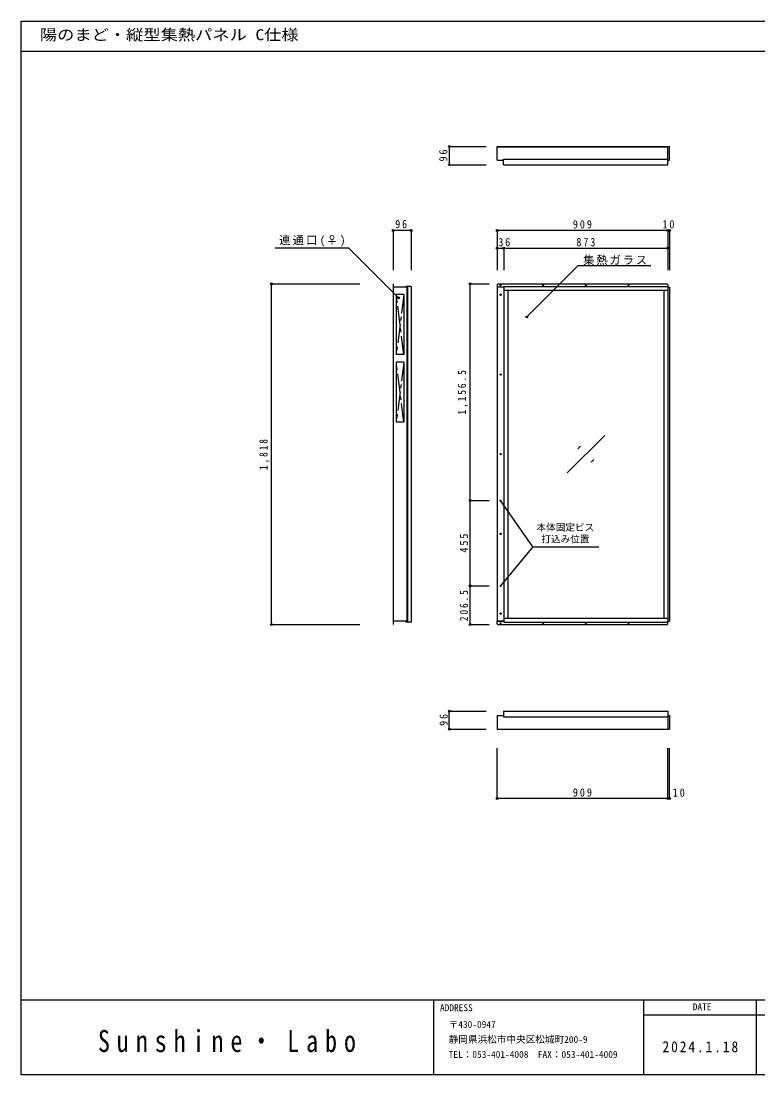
# Model space of a CAD drawing. Units: millimetres at full size, sheet at 1:20. Extents: x -3527 to 4553, y -2654 to 2966.
# Drawn here: x -3527 to 402, y -2654 to 2966 of the extents above; entities that cross this region are included whole.
import ezdxf
from ezdxf.enums import TextEntityAlignment as Align

# ---------------------------------------------------------------- set-up
doc = ezdxf.new("R2010")
doc.units = ezdxf.units.MM
doc.header["$LTSCALE"] = 20
doc.header["$PDMODE"] = 32
doc.header["$PDSIZE"] = 10
doc.linetypes.add('CHAIN1', pattern=[8, 5, -1, 1, -1])
doc.layers.add('0-0', color=4, linetype='Continuous')
doc.layers.add('F-0', color=7, linetype='Continuous')
doc.styles.add('ＭＳ ゴシック', font='')
doc.styles.add('ＭＳ 明朝', font='')
doc.styles.get('ＭＳ ゴシック').set_extended_font_data('MS Gothic')
doc.styles.get('ＭＳ 明朝').set_extended_font_data('MS Mincho')

msp = doc.modelspace()

# ---------------------------------------------------------------- linework, layer by layer
at = {"layer": '0-0'}
for p, q in [((-1243.72, 2296.9), (-1243.72, 2199.9)), ((-1243.72, 2296.9), (-1047.53, 2296.9)), ((-1243.72, 2199.9), (-1047.53, 2199.9)), ((-1446.45, 1849.46), (-1543.45, 1849.46)), ((-1543.45, 1849.46), (-1543.45, 1637.4)), ((-1446.45, 1849.46), (-1446.45, 1637.4)), ((-988.45, 1849.46), (-988.45, 1637.4)), ((-79.45, 1849.46), (-988.45, 1849.46)), ((-79.45, 1849.46), (-79.45, 1637.4)), ((-79.45, 1849.46), (-69.45, 1849.46)), ((-79.45, 1849.46), (-79.45, 1637.4)), ((-69.45, 1849.46), (-69.45, 1637.4)), ((-988.45, 1754.48), (-952.45, 1754.48)), ((-988.45, 1754.48), (-988.45, 1637.4)), ((-952.45, 1754.48), (-952.45, 1637.4)), ((-952.45, 1754.48), (-79.45, 1754.48)), ((-79.45, 1754.48), (-79.45, 1637.4)), ((-830.11, 1387.76), (-556.21, 1661.66)), ((-556.21, 1661.66), (-169.12, 1661.66)), ((-2191.67, -252.82), (-2191.67, 1565.18)), ((-2191.67, 1565.18), (-1721.77, 1565.18)), ((-1133.44, 408.68), (-1133.44, 1565.18)), ((-1133.44, 1565.18), (-1030.86, 1565.18)), ((-983.45, 1565.18), (-988.45, 1560.18)), ((-988.45, 1560.18), (-988.45, 1547.18)), ((-983.45, 1565.18), (-84.45, 1565.18)), ((-84.45, 1565.18), (-79.45, 1560.18)), ((-79.45, 1560.18), (-79.45, 1547.18)), ((-615.45, 556.18), (-415.45, 756.18)), ((-557.88, 684.46), (-543.73, 698.6)), ((-487.16, 613.75), (-473.02, 627.89)), ((-1133.44, -46.32), (-1133.44, 408.68)), ((-1133.44, 408.68), (-1030.86, 408.68)), ((-797.66, 162.53), (-970.45, 408.68)), ((-797.66, 162.53), (-970.45, -46.32)), ((-797.66, 162.53), (-446.82, 162.53)), ((-1133.44, -252.82), (-1133.44, -46.32)), ((-1133.44, -46.32), (-1030.86, -46.32)), ((-2191.67, -252.82), (-1721.77, -252.82)), ((-1133.44, -252.82), (-1030.86, -252.82)), ((-988.45, -247.82), (-988.45, -234.82)), ((-988.45, -247.82), (-983.45, -252.82)), ((-983.45, -252.82), (-84.45, -252.82)), ((-84.45, -252.82), (-79.45, -247.82)), ((-79.45, -247.82), (-79.45, -234.82)), ((-1243.72, -713.74), (-1047.53, -713.74)), ((-1243.72, -810.74), (-1243.72, -713.74)), ((-1243.72, -810.74), (-1047.53, -810.74)), ((-988.45, -1180.44), (-988.45, -910.71)), ((-79.45, -1180.44), (-79.45, -910.71)), ((-79.45, -1180.44), (-79.45, -910.71)), ((-69.45, -1180.44), (-69.45, -910.71)), ((-79.45, -1180.44), (-988.45, -1180.44)), ((-79.45, -1180.44), (-69.45, -1180.44))]:
    msp.add_line(p, q, dxfattribs=at)
at = {"layer": '0-0', "color": 7}
for p, q in [((-988.45, 2223.9), (-988.45, 2296.9)), ((-988.45, 2296.9), (-79.45, 2296.9)), ((-988.45, 2296.4), (-69.45, 2296.4)), ((-988.45, 2295.9), (-79.45, 2295.9)), ((-79.45, 2295.9), (-79.45, 2296.9)), ((-79.45, 2199.9), (-79.45, 2295.9)), ((-69.45, 2224.4), (-69.45, 2296.4)), ((-988.45, 2223.9), (-954.45, 2223.9)), ((-954.45, 2199.9), (-954.45, 2229.9)), ((-954.45, 2229.9), (-79.45, 2229.9)), ((-954.45, 2199.9), (-79.45, 2199.9)), ((-79.45, 2224.4), (-69.45, 2224.4)), ((-1543.45, 1565.18), (-1543.45, -252.82)), ((-1542.45, 1565.18), (-1543.45, 1565.18)), ((-1542.95, 1565.18), (-1542.95, -252.82)), ((-1470.95, 1546.68), (-1542.95, 1546.68)), ((-1542.45, 1565.18), (-1542.45, 1547.18)), ((-1466.45, 1547.18), (-1542.45, 1547.18)), ((-1446.45, 1551.18), (-1476.45, 1551.18)), ((-1476.45, 1551.18), (-1476.45, 1549.18)), ((-1466.45, 1549.18), (-1476.45, 1549.18)), ((-1470.95, 1546.68), (-1470.95, -234.32)), ((-1470.45, 1547.18), (-1470.45, -234.82)), ((-1466.45, 1549.18), (-1466.45, -236.82)), ((-1446.45, 1551.18), (-1446.45, -238.82)), ((-988.45, 1547.18), (-988.45, -234.82)), ((-952.45, 1547.18), (-988.45, 1547.18)), ((-952.45, 1551.18), (-952.45, -238.82)), ((-952.45, 1551.18), (-79.45, 1551.18)), ((-952.45, 1531.18), (-79.45, 1531.18)), ((-932.45, 1531.18), (-932.45, -218.82)), ((-99.45, 1531.18), (-99.45, -218.82)), ((-79.45, 1551.18), (-79.45, -238.82)), ((-952.45, -218.82), (-79.45, -218.82)), ((-1542.45, -252.82), (-1543.45, -252.82)), ((-1470.95, -234.32), (-1542.95, -234.32)), ((-1446.45, -238.82), (-1476.45, -238.82)), ((-952.45, -238.82), (-79.45, -238.82)), ((-79.45, -234.32), (-69.45, -234.32)), ((-954.45, -713.74), (-954.45, -743.74)), ((-954.45, -713.74), (-79.45, -713.74)), ((-79.45, -713.74), (-79.45, -809.74)), ((-988.45, -737.74), (-988.45, -810.74)), ((-988.45, -737.74), (-954.45, -737.74)), ((-954.45, -743.74), (-79.45, -743.74)), ((-79.45, -738.24), (-69.45, -738.24)), ((-69.45, -738.24), (-69.45, -810.24)), ((-988.45, -809.74), (-79.45, -809.74)), ((-988.45, -810.24), (-69.45, -810.24)), ((-988.45, -810.74), (-79.45, -810.74)), ((-79.45, -809.74), (-79.45, -810.74))]:
    msp.add_line(p, q, dxfattribs=at)
at = {"layer": '0-0', "linetype": 'CHAIN1'}
for p, q in [((-1486.45, 1507.18), (-1526.45, 1187.18)), ((-1486.45, 1187.18), (-1526.45, 1507.18)), ((-1486.45, 1147.18), (-1526.45, 827.18)), ((-1486.45, 827.18), (-1526.45, 1147.18))]:
    msp.add_line(p, q, dxfattribs=at)
at = {"layer": '0-0'}
msp.add_lwpolyline([(-1514.25, 1489.45), (-1778.93, 1754.14), (-2172.62, 1754.14)], dxfattribs=at)
at = {"layer": '0-0', "color": 7}
for points in [[(-79.45, 1546.68), (-69.45, 1546.68), (-69.45, -234.32)], [(-1486.45, 1507.18), (-1526.45, 1507.18), (-1526.45, 1187.18)], [(-1486.45, 1507.18), (-1486.45, 1187.18), (-1526.45, 1187.18)], [(-1486.45, 1147.18), (-1526.45, 1147.18), (-1526.45, 827.18)], [(-1486.45, 1147.18), (-1486.45, 827.18), (-1526.45, 827.18)], [(-1466.45, -234.82), (-1542.45, -234.82), (-1542.45, -252.82)], [(-1466.45, -236.82), (-1476.45, -236.82), (-1476.45, -238.82)]]:
    msp.add_lwpolyline(points, dxfattribs=at)
msp.add_lwpolyline([(-981.93, -234.82), (-952.45, -234.82), (-988.45, -234.82)], close=True, dxfattribs=at)
at = {"layer": '0-0'}
for centre in [(-970.45, 1557.18), (-742.95, 1557.18), (-515.45, 1557.18), (-287.95, 1557.18), (-970.45, -244.82), (-742.95, -244.82), (-515.45, -244.82), (-287.95, -244.82)]:
    msp.add_circle(centre, 2.5, dxfattribs=at)
at = {"layer": '0-0', "color": 7}
for centre in [(-970.45, 1506.18), (-970.45, 1081.18), (-970.45, 656.18), (-970.45, 231.18), (-970.45, -193.82)]:
    msp.add_circle(centre, 3.5, dxfattribs=at)
at = {"layer": '0-0', "color": 6}
for centre in [(-970.45, 408.68), (-970.45, -46.32)]:
    msp.add_circle(centre, 2.5, dxfattribs=at)
at = {"layer": '0-0', "color": 5}
for p in [(-1243.72, 2296.9), (-1243.72, 2199.9), (-1543.45, 1849.46), (-1446.45, 1849.46), (-988.45, 1849.46), (-79.45, 1849.46), (-69.45, 1849.46), (-988.45, 1754.48), (-952.45, 1754.48), (-79.45, 1754.48), (-2191.67, 1565.18), (-1133.44, 1565.18), (-1514.25, 1489.45), (-830.11, 1387.76), (-1133.44, 408.68), (-1133.44, -46.32), (-2191.67, -252.82), (-1133.44, -252.82), (-1243.72, -713.74), (-1243.72, -810.74), (-988.45, -1180.44), (-79.45, -1180.44), (-69.45, -1180.44)]:
    msp.add_point(p, dxfattribs=at)
at = {"layer": 'F-0', "color": 5}
for p, q in [((-3527.18, 2805.87), (4552.82, 2805.87)), ((-3527.18, -2254.13), (4552.82, -2254.13)), ((4552.82, -2654.13), (-3527.18, -2654.13))]:
    msp.add_line(p, q, dxfattribs=at)
at = {"layer": 'F-0', "color": 2}
for p, q in [((-1327.18, -2654.13), (-1327.18, -2254.13)), ((-1327.18, -2654.13), (-1327.18, -2254.13)), ((-207.18, -2654.13), (-207.18, -2254.13)), ((-207.18, -2654.13), (-207.18, -2254.13)), ((392.82, -2254.13), (392.82, -2654.13)), ((-207.18, -2334.13), (652.82, -2334.13))]:
    msp.add_line(p, q, dxfattribs=at)
at = {"layer": 'F-0', "color": 5}
msp.add_lwpolyline([(-3527.18, -2654.13), (-3527.18, 2965.87), (4552.82, 2965.87)], dxfattribs=at)

# ---------------------------------------------------------------- texts
at = {"layer": '0-0', "style": 'ＭＳ ゴシック'}
for s, p in [('本体固定ビス', (-779.1, 236.67)), ('打込み位置', (-753.06, 174.17))]:
    msp.add_text(s, height=36.66, dxfattribs=at).set_placement(p, align=Align.BOTTOM_LEFT)
at = {"layer": '0-0', "color": 7, "char_height": 43.99, "attachment_point": 7, "rotation": 90, "style": 'ＭＳ ゴシック'}
for s, insert in [('\\T1.36;\\W0.9;96', (-1253.49, 2217.38)), ('\\T1.39;\\W0.85;1,156.5', (-1143.44, 866.93)), ('\\T1.38;\\W0.85;1,818', (-2201.67, 571.18)), ('\\T1.38;\\W0.9;455', (-1143.44, 131.18)), ('\\T1.38;\\W0.85;206.5', (-1143.44, -234.57)), ('\\T1.36;\\W0.9;96', (-1251.74, -792.81))]:
    msp.add_mtext(s, dxfattribs=dict(at, insert=insert))
at = {"layer": '0-0', "color": 7, "char_height": 43.99, "attachment_point": 7, "style": 'ＭＳ ゴシック'}
for s, insert in [('\\T1.36;\\W0.9;96', (-1532.61, 1860.9)), ('\\T1.38;\\W0.9;909', (-584.95, 1859.46)), ('\\T1.36;\\W0.9;10', (-106.95, 1859.46)), ('\\T1.2;連通口(♀)', (-2150.99, 1763.9)), ('\\T1.36;\\W0.9;36', (-982.48, 1764.34)), ('\\T1.38;\\W0.9;873', (-566.45, 1764.48)), ('\\T1.17;集熱ガラス', (-530.01, 1664.04)), ('\\T1.38;\\W0.9;909', (-584.95, -1170.44)), ('\\T1.36;\\W0.9;10', (-51.85, -1170.83))]:
    msp.add_mtext(s, dxfattribs=dict(at, insert=insert))
at = {"layer": 'F-0', "style": 'ＭＳ ゴシック', "width": 1.15}
msp.add_text('陽のまど・縦型集熱パネル C仕様', height=58.65, dxfattribs=at).set_placement((-3427.18, 2845.87), align=Align.BOTTOM_LEFT)
at = {"layer": 'F-0', "color": 4, "style": 'ＭＳ ゴシック'}
for s, p in [('ADDRESS', (-1293.63, -2325.15)), ('DATE', (54.16, -2320.38)), ('〒430-0947', (-1247.18, -2414.13)), ('静岡県浜松市中央区松城町200-9', (-1247.18, -2494.13)), ('TEL：053-401-4008  FAX：053-401-4009', (-1247.18, -2574.13))]:
    msp.add_text(s, height=36.66, dxfattribs=at).set_placement(p, align=Align.BOTTOM_LEFT)
at = {"layer": 'F-0', "color": 2, "insert": (-3117.18, -2534.13), "char_height": 117.3, "attachment_point": 7, "style": 'ＭＳ 明朝'}
msp.add_mtext('\\T1.58;\\W0.8;Sunshine・Labo', dxfattribs=at)
at = {"layer": 'F-0', "insert": (-107.18, -2534.13), "char_height": 58.65, "attachment_point": 7, "style": 'ＭＳ ゴシック'}
msp.add_mtext('\\T1.28;\\W0.9;2024.1.18', dxfattribs=at)

doc.saveas('drawing.dxf')
